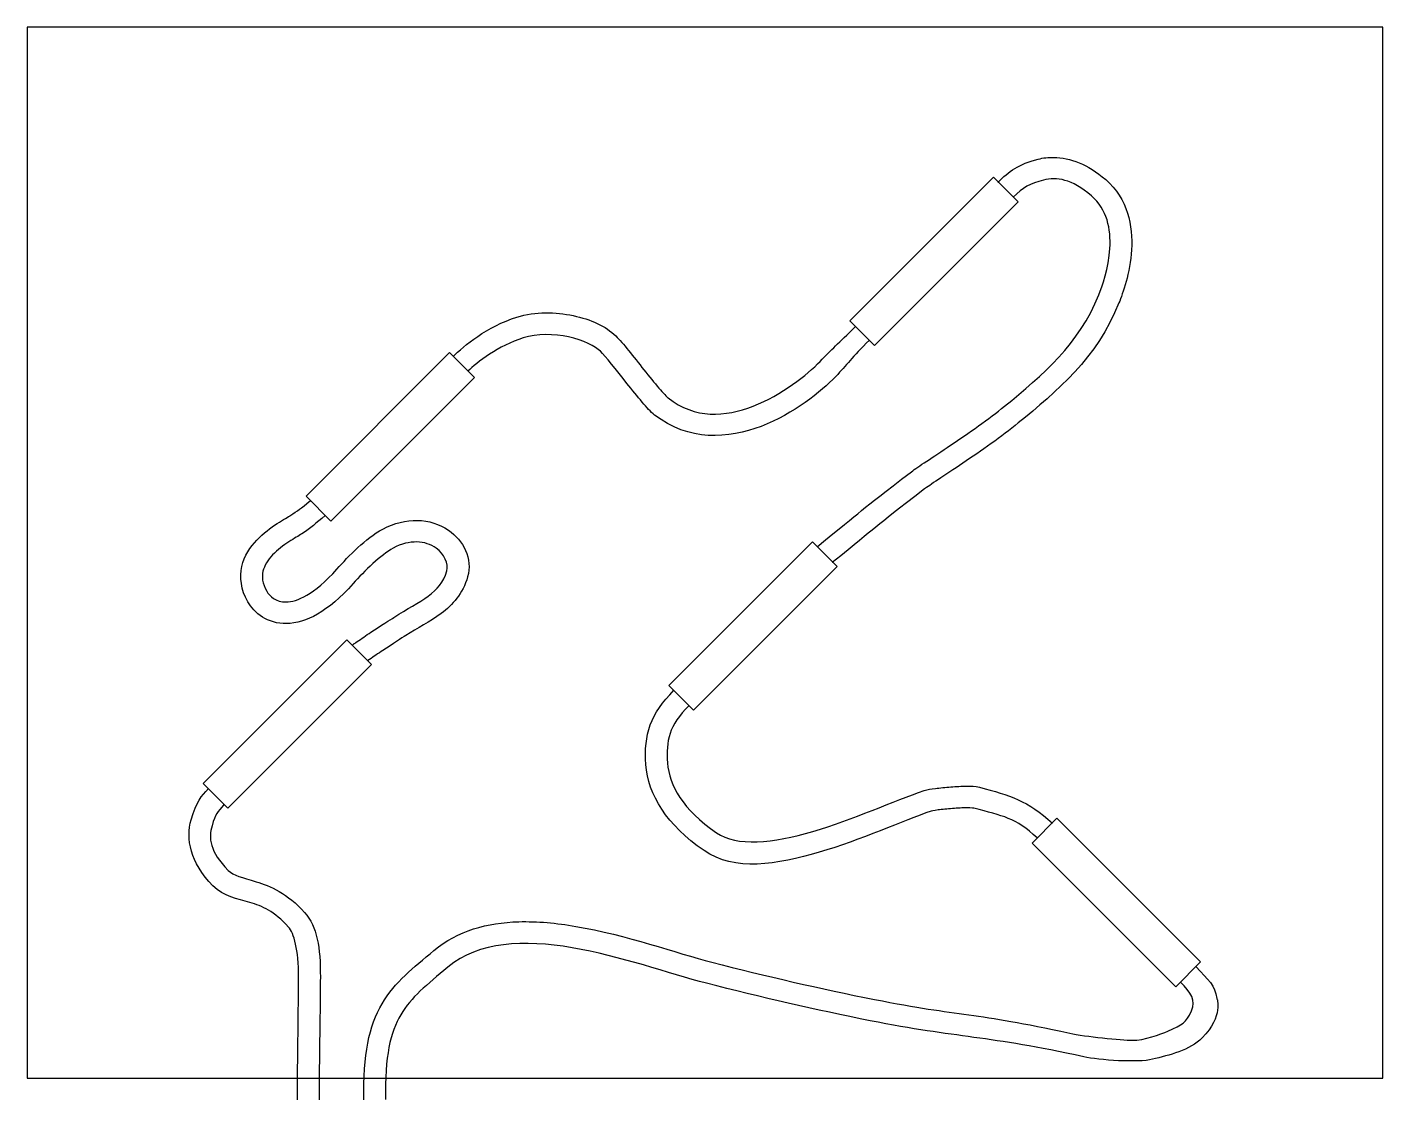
# Model space of a CAD drawing. Extents: x 6 to 263, y 6 to 106.
# Drawn here: x 136 to 263, y 6 to 106.4 of the extents above; entities that cross this region are included whole.
import ezdxf

# ---------------------------------------------------------------- set-up
doc = ezdxf.new("R2010")
doc.units = 0
doc.layers.add('Layer_1', color=7, linetype='CONTINUOUS')

msp = doc.modelspace()

# ---------------------------------------------------------------- linework, layer by layer
at = {"layer": 'Layer_1', "color": 7}
for p, q in [((262.950485, 106.432763), (135.976193, 106.432763)), ((135.976193, 106.432763), (135.976193, 8.033462)), ((262.950485, 8.033462), (262.950485, 106.432763)), ((226.46837, 92.401), (213.014505, 78.947135)), ((228.786717, 90.082653), (226.46837, 92.401)), ((215.332852, 76.628789), (228.786717, 90.082653)), ((213.014505, 78.947135), (215.332852, 76.628789)), ((175.549801, 75.960728), (162.095937, 62.506863)), ((177.868148, 73.642381), (175.549801, 75.960728)), ((164.414283, 60.188516), (177.868148, 73.642381)), ((162.095937, 62.506863), (164.414283, 60.188516)), ((209.524932, 58.249838), (196.071067, 44.795974)), ((211.843279, 55.931492), (209.524932, 58.249838)), ((198.389414, 42.477627), (211.843279, 55.931492)), ((165.920923, 49.069925), (152.467058, 35.616061)), ((168.23927, 46.751579), (165.920923, 49.069925)), ((154.785405, 33.297714), (168.23927, 46.751579)), ((196.071067, 44.795974), (198.389414, 42.477627)), ((152.467058, 35.616061), (154.785405, 33.297714)), ((232.426706, 32.365314), (230.108359, 30.046967)), ((245.88057, 18.911449), (232.426706, 32.365314)), ((230.108359, 30.046967), (243.562224, 16.593102)), ((243.562224, 16.593102), (245.88057, 18.911449)), ((135.976193, 8.033462), (262.950485, 8.033462))]:
    msp.add_line(p, q, dxfattribs=at)
for points in [[(226.890777, 91.896223), (227.920095, 92.914293), (228.824239, 93.621707), (230.673161, 94.076778)], [(230.673161, 94.076778), (231.135391, 94.190545), (231.621865, 94.24829), (232.126716, 94.24104)], [(232.126716, 94.24104), (233.641264, 94.219289), (235.31931, 93.611206), (236.988431, 92.165714)], [(231.158781, 92.103427), (229.910667, 91.796232), (229.248123, 91.419827), (228.319527, 90.501378)], [(235.657798, 90.629477), (233.795363, 92.242381), (232.406895, 92.410622), (231.158781, 92.103427)], [(236.988431, 92.165714), (239.072823, 90.360591), (239.540002, 87.785862), (239.408267, 85.595779)], [(237.379794, 85.717598), (237.489759, 87.545736), (237.140507, 89.345423), (235.657798, 90.629477)], [(236.347369, 81.361894), (236.658417, 82.140012), (237.269832, 83.889459), (237.379794, 85.717598)], [(239.408267, 85.595779), (239.276534, 83.405696), (238.587993, 81.492936), (238.23418, 80.607831)], [(227.519658, 70.943924), (231.098521, 73.867997), (234.512989, 76.773002), (236.347369, 81.361894)], [(238.23418, 80.607831), (236.186889, 75.486325), (232.401471, 72.30914), (228.805093, 69.370758)], [(175.870192, 75.581809), (176.867938, 76.579555), (179.051313, 78.422172), (181.844856, 79.280506)], [(181.844856, 79.280506), (182.720428, 79.549529), (183.625692, 79.673235), (184.517698, 79.685647)], [(184.517698, 79.685647), (185.409704, 79.698065), (186.288448, 79.598971), (187.111165, 79.423271)], [(187.111165, 79.423271), (188.7566, 79.071867), (190.178286, 78.45077), (191.105273, 77.523783)], [(186.686731, 77.436139), (185.324332, 77.727096), (183.763758, 77.744196), (182.441821, 77.338022)], [(191.105273, 77.523783), (191.782163, 76.846893), (192.757616, 75.586743), (193.745594, 74.349883)], [(210.235748, 75.130957), (211.32601, 76.267773), (211.93964, 76.785509), (213.563642, 78.419431)], [(182.441821, 77.338022), (180.149765, 76.633776), (178.063341, 75.030479), (177.259792, 74.226931)], [(189.668254, 76.086764), (189.212857, 76.542161), (188.049128, 77.145182), (186.686731, 77.436139)], [(214.855399, 77.137048), (213.215888, 75.487518), (212.750425, 74.81802), (211.701983, 73.724806)], [(192.158094, 73.081537), (191.163718, 74.326408), (190.109711, 75.645309), (189.668254, 76.086764)], [(203.987173, 70.952193), (206.655173, 71.978051), (209.064902, 73.910108), (210.235748, 75.130957)], [(193.745594, 74.349883), (194.239582, 73.731456), (194.72523, 73.128889), (195.135206, 72.64663)], [(211.701983, 73.724806), (210.323878, 72.287852), (207.784259, 70.235055), (204.71643, 69.055462)], [(193.586844, 71.330329), (193.148903, 71.84548), (192.655282, 72.459105), (192.158094, 73.081537)], [(195.135206, 72.64663), (195.545184, 72.164372), (195.923839, 71.77983), (196.002269, 71.718384)], [(194.749357, 70.118757), (194.362634, 70.421737), (194.024783, 70.815174), (193.586844, 71.330329)], [(196.002269, 71.718384), (198.527844, 69.739685), (201.319174, 69.926338), (203.987173, 70.952193)], [(204.71643, 69.055462), (201.648601, 67.875869), (197.917364, 67.636737), (194.749357, 70.118757)], [(222.468321, 67.291573), (224.147314, 68.421636), (226.06962, 69.759183), (227.519658, 70.943924)], [(228.805093, 69.370758), (227.255605, 68.104766), (225.30096, 66.748973), (223.602721, 65.605956)], [(218.788408, 64.806694), (219.41011, 65.284618), (220.789327, 66.161508), (222.468321, 67.291573)], [(209.955795, 57.790599), (214.545499, 61.480971), (213.558012, 60.785888), (218.788408, 64.806694)], [(223.602721, 65.605956), (221.904486, 64.462942), (220.406371, 63.487136), (220.026988, 63.195493)], [(220.026988, 63.195493), (214.803303, 59.179846), (215.97774, 60.004555), (211.378774, 56.306738)], [(160.587788, 60.688025), (161.374197, 61.212295), (161.544265, 61.293812), (162.504912, 62.10024)], [(157.490509, 58.411505), (158.10883, 59.065402), (158.79932, 59.570055), (159.383932, 59.952153)], [(159.383932, 59.952153), (159.968545, 60.334251), (160.49873, 60.628654), (160.587788, 60.688025)], [(163.900038, 60.719984), (162.942783, 59.916407), (162.634201, 59.610588), (161.71447, 58.997438)], [(169.286515, 59.437857), (171.42257, 60.589247), (173.756235, 60.490464), (175.429812, 59.339742)], [(156.084357, 55.936549), (156.313332, 56.941285), (156.872189, 57.75761), (157.490509, 58.411505)], [(161.71447, 58.997438), (161.396933, 58.785743), (161.002477, 58.582294), (160.495733, 58.25109)], [(164.990342, 55.68298), (166.10219, 56.930214), (167.664547, 58.563572), (169.286515, 59.437857)], [(174.278873, 57.665148), (173.276615, 58.354284), (171.816784, 58.493383), (170.250592, 57.649175)], [(175.429812, 59.339742), (176.829632, 58.377249), (177.729506, 56.666372), (177.233941, 54.965848)], [(160.495733, 58.25109), (159.988989, 57.919888), (159.42118, 57.495352), (158.967214, 57.015267)], [(170.250592, 57.649175), (169.12731, 57.043698), (167.555496, 55.506704), (166.507286, 54.330859)], [(175.282636, 55.534151), (175.464181, 56.157111), (175.057649, 57.12968), (174.278873, 57.665148)], [(156.647701, 52.625949), (156.005193, 53.765422), (155.855384, 54.931815), (156.084357, 55.936549)], [(158.967214, 57.015267), (158.513249, 56.535181), (158.185837, 56.013457), (158.065427, 55.485092)], [(158.065427, 55.485092), (157.945014, 54.95673), (157.982809, 54.395375), (158.417652, 53.624189)], [(160.246584, 52.619326), (161.232925, 52.637021), (162.840489, 53.271341), (164.990342, 55.68298)], [(173.550167, 53.167232), (174.39787, 53.7958), (174.958973, 54.423499), (175.282636, 55.534151)], [(177.233941, 54.965848), (176.777155, 53.398392), (175.821373, 52.321618), (174.760635, 51.535084)], [(158.417652, 53.624189), (158.680446, 53.15813), (159.260243, 52.601616), (160.246584, 52.619326)], [(166.507286, 54.330859), (164.141525, 51.677019), (162.064313, 50.620089), (160.282965, 50.588107)], [(160.282965, 50.588107), (158.501618, 50.556126), (157.231031, 51.591424), (156.647701, 52.625949)], [(170.325005, 51.171283), (171.560382, 51.973144), (172.702465, 52.538664), (173.550167, 53.167232)], [(168.179123, 49.781118), (169.093187, 50.384566), (170.024709, 50.976363), (170.325005, 51.171283)], [(174.760635, 51.535084), (173.6999, 50.748551), (172.541762, 50.18771), (171.431296, 49.466923)], [(166.885422, 48.904132), (167.267463, 49.173573), (167.722092, 49.479392), (168.179123, 49.781118)], [(166.429015, 48.549704), (166.687753, 48.808439), (166.50338, 48.634695), (166.885422, 48.904132)], [(171.431296, 49.466923), (171.099468, 49.251542), (170.192967, 48.675448), (169.298642, 48.085028)], [(168.056754, 47.243322), (167.857214, 47.113235), (167.854957, 47.110977), (167.857214, 47.113235)], [(169.298642, 48.085028), (168.851478, 47.789818), (168.418377, 47.479078), (168.056754, 47.243322)], [(193.926392, 37.384844), (193.721462, 40.210712), (194.362597, 42.142631), (196.551205, 44.344687)], [(197.967136, 42.937013), (196.063607, 41.021791), (195.80123, 39.627187), (195.95321, 37.531458)], [(199.377359, 29.334895), (195.892459, 31.755501), (194.131322, 34.558973), (193.926392, 37.384844)], [(195.95321, 37.531458), (196.105189, 35.43573), (197.38336, 33.194177), (200.536567, 31.003966)], [(151.339496, 32.22655), (151.842399, 33.983877), (152.308396, 34.405554), (152.953454, 35.13862)], [(209.568778, 31.125784), (213.291535, 32.228808), (217.168808, 33.988737), (219.990057, 34.960039)], [(219.990057, 34.960039), (220.35541, 35.085822), (220.612396, 35.103289), (221.036816, 35.157374)], [(221.036816, 35.157374), (221.461236, 35.211459), (221.968133, 35.261652), (222.482655, 35.300689)], [(222.482655, 35.300689), (222.997174, 35.339726), (223.516455, 35.367421), (223.969833, 35.372899)], [(223.969833, 35.372899), (224.423209, 35.378374), (224.734565, 35.402382), (225.182505, 35.278089)], [(225.182505, 35.278089), (227.981334, 34.501484), (229.711266, 34.056309), (231.995485, 31.893392)], [(154.43457, 33.67295), (153.747588, 32.892241), (153.619563, 32.808749), (153.293004, 31.667631)], [(220.651515, 33.039062), (218.009989, 32.129635), (214.06194, 30.337924), (210.146453, 29.177799)], [(221.293681, 33.141588), (220.913877, 33.093189), (220.549605, 33.003976), (220.651515, 33.039062)], [(222.636443, 33.27443), (222.153968, 33.237825), (221.673487, 33.189986), (221.293681, 33.141588)], [(223.994638, 33.341127), (223.606266, 33.336442), (223.118916, 33.311037), (222.636443, 33.27443)], [(224.639558, 33.319622), (224.749009, 33.289252), (224.383009, 33.345812), (223.994638, 33.341127)], [(230.57321, 30.517567), (228.549905, 32.433427), (227.364727, 32.563455), (224.639558, 33.319622)], [(153.368521, 26.049634), (151.235796, 28.213951), (150.836595, 30.469225), (151.339496, 32.22655)], [(153.293004, 31.667631), (152.966445, 30.526511), (153.04624, 29.271627), (154.816011, 27.475638)], [(200.536567, 31.003966), (202.403032, 29.707525), (205.846022, 30.022764), (209.568778, 31.125784)], [(210.146453, 29.177799), (206.230964, 28.017674), (202.22327, 27.358132), (199.377359, 29.334895)], [(154.816011, 27.475638), (155.297733, 26.986778), (156.121396, 26.827001), (157.424362, 26.428881)], [(156.830705, 24.485835), (155.684157, 24.83616), (154.40827, 24.994481), (153.368521, 26.049634)], [(157.424362, 26.428881), (158.727328, 26.030762), (160.375012, 25.321263), (161.969684, 23.538858)], [(160.455494, 22.18396), (159.128919, 23.666707), (157.977249, 24.13551), (156.830705, 24.485835)], [(161.969684, 23.538858), (163.126402, 22.245961), (163.453755, 20.23539), (163.438673, 17.483207)], [(161.406893, 17.494773), (161.420835, 20.039048), (160.95527, 21.625349), (160.455494, 22.18396)], [(174.068861, 19.975252), (176.320382, 21.860257), (179.091519, 22.592299), (182.012426, 22.678964)], [(182.012426, 22.678964), (183.764969, 22.73096), (185.571581, 22.55027), (187.352047, 22.247361)], [(187.352047, 22.247361), (192.099957, 21.439604), (196.805058, 19.7347), (200.118745, 18.882744)], [(187.011397, 20.244244), (182.514253, 21.00934), (178.276534, 20.847355), (175.373588, 18.416968)], [(169.218163, 14.998328), (170.42411, 17.058212), (172.141193, 18.361378), (174.068861, 19.975252)], [(199.613279, 16.914905), (196.123119, 17.812233), (191.50854, 19.479151), (187.011397, 20.244244)], [(175.373588, 18.416968), (173.412197, 16.774861), (171.93646, 15.619525), (170.971579, 13.971415)], [(200.118745, 18.882744), (205.106701, 17.600327), (210.332415, 16.394281), (215.33008, 15.403472)], [(245.425885, 18.494136), (246.664135, 17.155765), (247.188783, 16.784143), (247.400241, 15.490013)], [(161.285074, 6.016264), (161.32837, 11.412252), (161.395658, 15.445221), (161.406893, 17.494773)], [(163.438673, 17.483207), (163.427271, 15.404183), (163.360633, 11.387563), (163.317405, 6.000291)], [(214.934859, 13.410278), (209.893596, 14.409728), (204.635006, 15.623806), (199.613279, 16.914905)], [(245.036351, 14.343324), (245.467566, 15.317651), (244.983459, 15.999246), (243.969573, 17.043889)], [(215.33008, 15.403472), (223.519237, 13.779938), (224.627566, 14.235916), (233.620402, 12.237486)], [(247.400241, 15.490013), (247.400241, 15.490013), (248.041382, 13.82782), (246.036092, 11.807126)], [(167.519318, 6.000291), (167.417024, 10.231366), (168.012217, 12.938447), (169.218163, 14.998328)], [(170.971579, 13.971415), (170.006704, 12.323307), (169.45328, 10.072969), (169.550548, 6.0499)], [(242.815524, 12.444505), (244.215214, 13.101332), (244.507319, 13.147986), (245.036351, 14.343324)], [(234.944603, 10.023103), (225.977105, 12.0159), (223.136188, 11.784331), (214.934859, 13.410278)], [(233.620402, 12.237486), (235.037793, 11.922507), (238.459526, 11.601445), (239.500234, 11.584156)], [(239.500234, 11.584156), (240.540943, 11.566856), (242.152923, 12.133569), (242.815524, 12.444505)], [(246.036092, 11.807126), (244.889855, 10.652083), (242.873064, 10.173076), (241.382679, 9.799321)], [(241.382679, 9.799321), (240.04783, 9.464571), (236.332803, 9.714609), (234.944603, 10.023103)]]:
    msp.add_open_spline(points, degree=3, dxfattribs=at)

doc.saveas('drawing.dxf')
